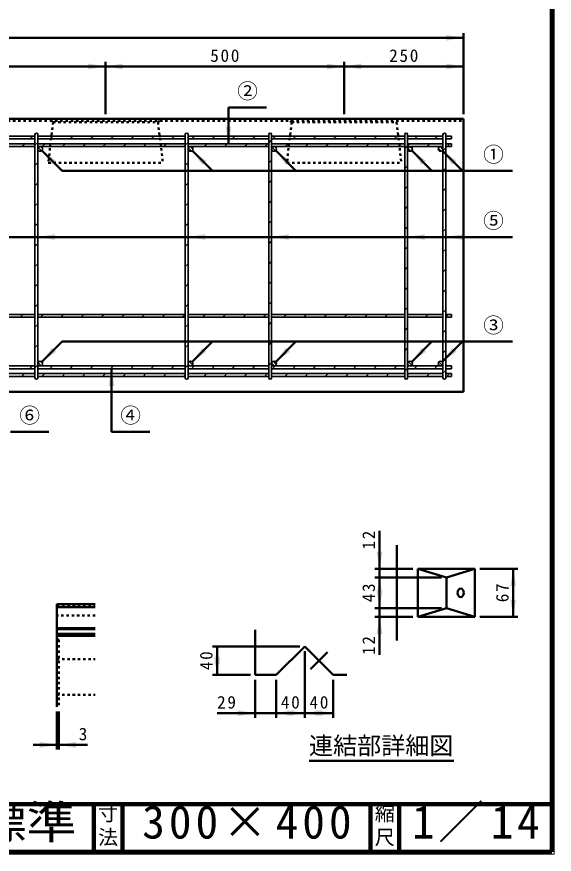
# Model space of a CAD drawing. Units: millimetres, scale not verified, with parts at other scales. Extents: x 100 to 4105, y 100 to 2870.
# Drawn here: x 2979 to 4105, y 100 to 1856 of the extents above; entities that cross this region are included whole.
import ezdxf
from ezdxf.enums import TextEntityAlignment as Align

# ---------------------------------------------------------------- set-up
doc = ezdxf.new("R2010")
doc.units = ezdxf.units.MM
doc.header["$LTSCALE"] = 5
doc.linetypes.add('USER1', pattern=[2.2, 1, -1.2])
doc.linetypes.add('USER2', pattern=[13.4, 10, -1.2, 1, -1.2])
doc.layers.add('V-nasSTD', color=7, linetype='Continuous', lineweight=35)
doc.styles.add('ＭＳ ゴシック', font='')
doc.styles.get('ＭＳ ゴシック').set_extended_font_data('MS Gothic')

msp = doc.modelspace()

# ---------------------------------------------------------------- hatches: boundary and pattern name
at = {"layer": 'V-nasSTD'}
for points in [[(3878.761, 1805.976), (3914.761, 1811.976), (3878.761, 1817.976)], [(3128.761, 1745.976), (3164.761, 1751.976), (3128.761, 1757.976)], [(3200.761, 1757.976), (3164.761, 1751.976), (3200.761, 1745.976)], [(3628.761, 1745.976), (3664.761, 1751.976), (3628.761, 1757.976)], [(3700.761, 1757.976), (3664.761, 1751.976), (3700.761, 1745.976)], [(3878.761, 1745.976), (3914.761, 1751.976), (3878.761, 1757.976)], [(3428.261, 1625.976), (3422.261, 1589.976), (3416.261, 1625.976)], [(3052.51, 1545.742), (3031.297, 1575.44), (3060.995, 1554.227)], [(3367.51, 1545.742), (3346.297, 1575.44), (3375.995, 1554.227)], [(3542.51, 1545.742), (3521.297, 1575.44), (3550.995, 1554.227)], [(3827.51, 1545.742), (3806.297, 1575.44), (3835.995, 1554.227)], [(3891.51, 1545.742), (3870.297, 1575.44), (3899.995, 1554.227)], [(3058.761, 1400.226), (3022.761, 1394.226), (3058.761, 1388.226)], [(3373.761, 1400.226), (3337.761, 1394.226), (3373.761, 1388.226)], [(3548.761, 1400.226), (3512.761, 1394.226), (3548.761, 1388.226)], [(3833.761, 1400.226), (3797.761, 1394.226), (3833.761, 1388.226)], [(3913.761, 1400.226), (3877.761, 1394.226), (3913.761, 1388.226)], [(3052.51, 1162.21), (3031.297, 1132.511), (3060.995, 1153.724)], [(3367.51, 1162.21), (3346.297, 1132.511), (3375.995, 1153.724)], [(3542.51, 1162.21), (3521.297, 1132.511), (3550.995, 1153.724)], [(3827.51, 1162.21), (3806.297, 1132.511), (3835.995, 1153.724)], [(3891.51, 1162.21), (3870.297, 1132.511), (3899.995, 1153.724)], [(3183.261, 1081.976), (3177.261, 1117.976), (3171.261, 1081.976)], [(3732.944, 734.502), (3738.944, 698.502), (3744.944, 734.502)], [(4024.944, 662.502), (4018.944, 698.502), (4012.944, 662.502)], [(3744.944, 644.502), (3738.944, 680.502), (3732.944, 644.502)], [(3732.944, 652.002), (3738.944, 616.002), (3744.944, 652.002)], [(4012.944, 634.002), (4018.944, 598.002), (4024.944, 634.002)], [(3744.944, 562.002), (3738.944, 598.002), (3732.944, 562.002)], [(3404.525, 499.929), (3398.525, 535.929), (3392.525, 499.929)], [(3392.525, 511.929), (3398.525, 475.929), (3404.525, 511.929)], [(3442.525, 389.929), (3478.525, 395.929), (3442.525, 401.929)], [(3558.025, 401.929), (3522.025, 395.929), (3558.025, 389.929)], [(3546.025, 389.929), (3582.025, 395.929), (3546.025, 401.929)], [(3618.025, 401.929), (3582.025, 395.929), (3618.025, 389.929)], [(3606.025, 389.929), (3642.025, 395.929), (3606.025, 401.929)], [(3026.836, 323.376), (3062.836, 329.376), (3026.836, 335.376)], [(3102.586, 335.376), (3066.586, 329.376), (3102.586, 323.376)]]:
    msp.add_hatch(color=256, dxfattribs=at).paths.add_polyline_path(points)

# ---------------------------------------------------------------- linework, layer by layer
at = {"layer": 'V-nasSTD', "lineweight": 100}
for p, q in [((4100, 105), (4100, 2865)), ((105, 205), (4100, 205)), ((3140, 205), (3140, 105)), ((3200, 205), (3200, 105)), ((3720, 205), (3720, 105)), ((3780, 205), (3780, 105)), ((105, 105), (4100, 105))]:
    msp.add_line(p, q, dxfattribs=at)
at = {"layer": 'V-nasSTD', "lineweight": 50}
for p, q in [((1914.761, 1811.976), (3914.761, 1811.976)), ((3914.761, 1651.976), (3914.761, 1821.976)), ((3164.761, 1651.976), (3164.761, 1761.976)), ((3664.761, 1651.976), (3664.761, 1761.976)), ((2664.761, 1751.976), (3164.761, 1751.976)), ((3164.761, 1751.976), (3664.761, 1751.976)), ((3664.761, 1751.976), (3914.761, 1751.976)), ((3422.261, 1665.976), (3422.261, 1589.976)), ((3422.261, 1665.976), (3502.261, 1665.976)), ((1914.761, 1641.976), (3914.761, 1641.976)), ((3914.761, 1641.976), (3914.761, 1069.976)), ((3073.723, 1533.014), (3031.297, 1575.44)), ((3388.723, 1533.014), (3346.297, 1575.44)), ((3563.723, 1533.014), (3521.297, 1575.44)), ((3848.723, 1533.014), (3806.297, 1575.44)), ((3912.723, 1533.014), (3870.297, 1575.44)), ((4017.761, 1533.014), (3073.723, 1533.014)), ((4017.761, 1394.226), (2914.761, 1394.226)), ((3073.723, 1174.938), (3031.297, 1132.511)), ((4017.761, 1174.938), (3073.723, 1174.938)), ((3388.723, 1174.938), (3346.297, 1132.511)), ((3563.723, 1174.938), (3521.297, 1132.511)), ((3848.723, 1174.938), (3806.297, 1132.511)), ((3912.723, 1174.938), (3870.297, 1132.511)), ((3177.261, 985.976), (3177.261, 1117.976)), ((1914.761, 1069.976), (3914.761, 1069.976)), ((2965.761, 985.976), (3045.761, 985.976)), ((3177.261, 985.976), (3257.261, 985.976)), ((3738.944, 778.502), (3738.944, 698.502)), ((3775.444, 748.252), (3775.444, 548.252)), ((3808.944, 698.502), (3728.944, 698.502)), ((3738.944, 680.502), (3738.944, 698.502)), ((3818.944, 698.502), (3818.944, 598.002)), ((3818.944, 698.502), (3938.944, 698.502)), ((3818.944, 698.502), (3878.944, 680.502)), ((3878.944, 680.502), (3938.944, 698.502)), ((3938.944, 698.502), (3938.944, 598.002)), ((3948.944, 698.502), (4028.944, 698.502)), ((4018.944, 598.002), (4018.944, 698.502)), ((3868.944, 680.502), (3728.944, 680.502)), ((3738.944, 616.002), (3738.944, 680.502)), ((3878.944, 680.502), (3878.944, 616.002)), ((3062.836, 624.376), (3142.836, 624.376)), ((3062.836, 624.376), (3062.836, 409.376)), ((3062.836, 618.126), (3142.836, 618.126)), ((3868.944, 616.002), (3728.944, 616.002)), ((3738.944, 598.002), (3738.944, 616.002)), ((3818.944, 598.002), (3878.944, 616.002)), ((3878.944, 616.002), (3938.944, 598.002)), ((3808.944, 598.002), (3728.944, 598.002)), ((3738.944, 518.002), (3738.944, 598.002)), ((3818.944, 598.002), (3938.944, 598.002)), ((3948.944, 598.002), (4028.944, 598.002)), ((3062.836, 574.395), (3142.836, 574.395)), ((3062.836, 571.876), (3142.836, 571.876)), ((3478.525, 570.929), (3478.525, 475.929)), ((3062.836, 561.876), (3142.836, 561.876)), ((3062.836, 557.678), (3142.836, 557.678)), ((3572.025, 535.929), (3388.525, 535.929)), ((3398.525, 475.929), (3398.525, 535.929)), ((3522.025, 475.929), (3582.025, 535.929)), ((3582.025, 535.929), (3642.025, 475.929)), ((3582.025, 525.929), (3582.025, 385.929)), ((3468.525, 475.929), (3388.525, 475.929)), ((3478.525, 475.929), (3522.025, 475.929)), ((3642.025, 475.929), (3670.025, 475.929)), ((3478.525, 465.929), (3478.525, 385.929)), ((3522.025, 465.929), (3522.025, 385.929)), ((3642.025, 465.929), (3642.025, 385.929)), ((3062.836, 399.376), (3062.836, 319.376)), ((3066.586, 399.376), (3066.586, 319.376)), ((3398.525, 395.929), (3478.525, 395.929)), ((3478.525, 395.929), (3522.025, 395.929)), ((3522.025, 395.929), (3582.025, 395.929)), ((3582.025, 395.929), (3642.025, 395.929)), ((3012.836, 329.376), (3062.836, 329.376)), ((3062.836, 329.376), (3066.586, 329.376)), ((3126.586, 329.376), (3066.586, 329.376)), ((3591.187, 295.686), (3894.595, 295.686))]:
    msp.add_line(p, q, dxfattribs=at)
at = {"layer": 'V-nasSTD', "linetype": 'USER1', "lineweight": 50}
for p, q in [((1914.761, 1637.976), (3914.761, 1637.976)), ((3054.761, 1634.976), (3044.761, 1549.976)), ((3054.761, 1634.976), (3051.761, 1637.976)), ((3054.761, 1634.976), (3274.761, 1634.976)), ((3274.761, 1634.976), (3277.761, 1637.976)), ((3274.761, 1634.976), (3284.761, 1549.976)), ((3554.761, 1634.976), (3544.761, 1549.976)), ((3554.761, 1634.976), (3551.761, 1637.976)), ((3554.761, 1634.976), (3774.761, 1634.976)), ((3774.761, 1634.976), (3777.761, 1637.976)), ((3774.761, 1634.976), (3784.761, 1549.976)), ((3044.761, 1549.976), (3284.761, 1549.976)), ((3544.761, 1549.976), (3784.761, 1549.976)), ((3062.836, 619.376), (3142.836, 619.376)), ((3142.836, 600.626), (3062.836, 600.626)), ((3066.586, 549.376), (3062.836, 551.876)), ((3066.586, 549.376), (3066.586, 409.376)), ((3062.836, 521.876), (3066.586, 524.376)), ((3062.836, 509.376), (3142.836, 509.376)), ((3062.836, 434.376), (3142.836, 434.376))]:
    msp.add_line(p, q, dxfattribs=at)
at = {"layer": 'V-nasSTD'}
for p, q in [((2914.761, 1605.976), (3016.761, 1605.976)), ((2914.761, 1599.976), (3016.761, 1599.976)), ((3006.047, 1599.976), (3012.047, 1605.976)), ((3016.761, 1608.976), (3016.761, 1098.976)), ((3022.761, 1608.976), (3022.761, 1098.976)), ((3022.761, 1605.976), (3331.761, 1605.976)), ((3022.761, 1599.976), (3331.761, 1599.976)), ((3048.473, 1599.976), (3054.473, 1605.976)), ((3090.9, 1599.976), (3096.9, 1605.976)), ((3133.326, 1599.976), (3139.326, 1605.976)), ((3175.753, 1599.976), (3181.753, 1605.976)), ((3218.179, 1599.976), (3224.179, 1605.976)), ((3260.605, 1599.976), (3266.605, 1605.976)), ((3303.032, 1599.976), (3309.032, 1605.976)), ((3331.761, 1608.976), (3331.761, 1098.976)), ((3337.761, 1608.976), (3337.761, 1098.976)), ((3337.761, 1605.976), (3506.761, 1605.976)), ((3337.761, 1599.976), (3506.761, 1599.976)), ((3345.458, 1599.976), (3351.458, 1605.976)), ((3387.885, 1599.976), (3393.885, 1605.976)), ((3430.311, 1599.976), (3436.311, 1605.976)), ((3472.738, 1599.976), (3478.738, 1605.976)), ((3506.761, 1608.976), (3506.761, 1098.976)), ((3512.761, 1608.976), (3512.761, 1098.976)), ((3512.761, 1605.976), (3791.761, 1605.976)), ((3512.761, 1599.976), (3791.761, 1599.976)), ((3521.164, 1605.976), (3515.164, 1599.976)), ((3563.59, 1605.976), (3557.59, 1599.976)), ((3600.017, 1599.976), (3606.017, 1605.976)), ((3642.443, 1599.976), (3648.443, 1605.976)), ((3684.87, 1599.976), (3690.87, 1605.976)), ((3727.296, 1599.976), (3733.296, 1605.976)), ((3769.722, 1599.976), (3775.722, 1605.976)), ((3791.761, 1608.976), (3791.761, 1098.976)), ((3797.761, 1608.976), (3797.761, 1098.976)), ((3797.761, 1605.976), (3871.761, 1605.976)), ((3797.761, 1599.976), (3871.761, 1599.976)), ((3812.149, 1599.976), (3818.149, 1605.976)), ((3854.575, 1599.976), (3860.575, 1605.976)), ((3871.761, 1608.976), (3871.761, 1098.976)), ((3877.761, 1608.976), (3877.761, 1098.976)), ((3877.761, 1605.976), (3889.761, 1605.976)), ((3877.761, 1599.976), (3889.761, 1599.976)), ((3889.761, 1605.976), (3889.761, 1599.976)), ((2914.761, 1589.976), (3016.761, 1589.976)), ((3016.761, 1583.976), (2914.761, 1583.976)), ((2989.547, 1583.976), (2995.547, 1589.976)), ((3022.761, 1592.779), (3016.761, 1586.779)), ((3022.761, 1589.976), (3331.761, 1589.976)), ((3331.761, 1583.976), (3022.761, 1583.976)), ((3023.849, 1582.089), (3030.875, 1575.063)), ((3029.265, 1583.744), (3032.53, 1580.48)), ((3037.973, 1589.976), (3031.973, 1583.976)), ((3074.4, 1583.976), (3080.4, 1589.976)), ((3116.826, 1583.976), (3122.826, 1589.976)), ((3159.253, 1583.976), (3165.253, 1589.976)), ((3201.679, 1583.976), (3207.679, 1589.976)), ((3244.105, 1583.976), (3250.105, 1589.976)), ((3286.532, 1583.976), (3292.532, 1589.976)), ((3328.958, 1583.976), (3331.761, 1586.779)), ((3337.761, 1592.779), (3331.761, 1586.779)), ((3337.761, 1589.976), (3506.761, 1589.976)), ((3506.761, 1583.976), (3337.761, 1583.976)), ((3338.19, 1581.002), (3344.787, 1574.405)), ((3342.308, 1583.955), (3347.741, 1578.523)), ((3371.385, 1583.976), (3377.385, 1589.976)), ((3413.811, 1583.976), (3419.811, 1589.976)), ((3456.238, 1583.976), (3462.238, 1589.976)), ((3498.664, 1583.976), (3504.664, 1589.976)), ((3512.761, 1598.073), (3506.761, 1592.073)), ((3512.761, 1589.976), (3791.761, 1589.976)), ((3791.761, 1583.976), (3512.761, 1583.976)), ((3513.863, 1582.106), (3520.892, 1575.077)), ((3519.31, 1583.73), (3522.515, 1580.525)), ((3541.09, 1583.976), (3547.09, 1589.976)), ((3583.517, 1583.976), (3589.517, 1589.976)), ((3625.943, 1583.976), (3631.943, 1589.976)), ((3668.37, 1583.976), (3674.37, 1589.976)), ((3710.796, 1583.976), (3716.796, 1589.976)), ((3753.222, 1583.976), (3759.222, 1589.976)), ((3797.761, 1586.088), (3791.761, 1580.088)), ((3871.761, 1589.976), (3797.761, 1589.976)), ((3801.649, 1589.976), (3797.761, 1586.088)), ((3871.761, 1583.976), (3797.761, 1583.976)), ((3798.08, 1580.732), (3804.517, 1574.294)), ((3801.97, 1583.913), (3807.698, 1578.184)), ((3838.075, 1583.976), (3844.075, 1589.976)), ((3865.668, 1583.855), (3871.64, 1577.882)), ((3877.761, 1581.235), (3871.761, 1575.235)), ((3877.761, 1589.976), (3889.761, 1589.976)), ((3877.761, 1583.976), (3889.761, 1583.976)), ((3880.502, 1583.976), (3886.502, 1589.976)), ((3889.761, 1589.976), (3889.761, 1583.976)), ((3861.988, 1580.463), (3868.249, 1574.202)), ((3022.761, 1550.352), (3016.761, 1544.352)), ((3337.761, 1550.352), (3331.761, 1544.352)), ((3512.761, 1555.647), (3506.761, 1549.647)), ((3797.761, 1543.662), (3791.761, 1537.662)), ((3877.761, 1538.809), (3871.761, 1532.809)), ((3512.761, 1513.22), (3506.761, 1507.22)), ((3022.761, 1507.926), (3016.761, 1501.926)), ((3337.761, 1507.926), (3331.761, 1501.926)), ((3797.761, 1501.235), (3791.761, 1495.235)), ((3877.761, 1496.383), (3871.761, 1490.383)), ((3022.761, 1465.499), (3016.761, 1459.499)), ((3337.761, 1465.499), (3331.761, 1459.499)), ((3512.761, 1470.794), (3506.761, 1464.794)), ((3797.761, 1458.809), (3791.761, 1452.809)), ((3877.761, 1453.956), (3871.761, 1447.956)), ((3022.761, 1423.073), (3016.761, 1417.073)), ((3337.761, 1423.073), (3331.761, 1417.073)), ((3512.761, 1428.367), (3506.761, 1422.367)), ((3797.761, 1416.383), (3791.761, 1410.383)), ((3877.761, 1411.53), (3871.761, 1405.53)), ((3022.761, 1380.647), (3016.761, 1374.647)), ((3337.761, 1380.647), (3331.761, 1374.647)), ((3512.761, 1385.941), (3506.761, 1379.941)), ((3797.761, 1373.956), (3791.761, 1367.956)), ((3871.761, 1363.103), (3877.761, 1369.103)), ((3022.761, 1338.22), (3016.761, 1332.22)), ((3337.761, 1338.22), (3331.761, 1332.22)), ((3512.761, 1343.515), (3506.761, 1337.515)), ((3797.761, 1331.53), (3791.761, 1325.53)), ((3877.761, 1326.677), (3871.761, 1320.677)), ((3512.761, 1301.088), (3506.761, 1295.088)), ((3022.761, 1295.794), (3016.761, 1289.794)), ((3337.761, 1295.794), (3331.761, 1289.794)), ((3797.761, 1289.103), (3791.761, 1283.103)), ((3871.761, 1278.25), (3877.761, 1284.25)), ((3022.761, 1253.367), (3016.761, 1247.367)), ((3337.761, 1253.367), (3331.761, 1247.367)), ((3512.761, 1258.662), (3506.761, 1252.662)), ((2914.761, 1231.976), (3016.761, 1231.976)), ((2986.105, 1225.976), (2992.105, 1231.976)), ((3022.761, 1231.976), (3331.761, 1231.976)), ((3034.532, 1231.976), (3028.532, 1225.976)), ((3070.958, 1225.976), (3076.958, 1231.976)), ((3113.385, 1225.976), (3119.385, 1231.976)), ((3155.811, 1225.976), (3161.811, 1231.976)), ((3198.238, 1225.976), (3204.238, 1231.976)), ((3240.664, 1225.976), (3246.664, 1231.976)), ((3283.09, 1225.976), (3287.873, 1230.759)), ((3289.09, 1231.976), (3287.873, 1230.759)), ((3325.517, 1225.976), (3331.517, 1231.976)), ((3337.761, 1231.976), (3506.761, 1231.976)), ((3367.943, 1225.976), (3373.943, 1231.976)), ((3410.37, 1225.976), (3416.37, 1231.976)), ((3452.796, 1225.976), (3458.796, 1231.976)), ((3495.222, 1225.976), (3501.222, 1231.976)), ((3512.761, 1231.976), (3791.761, 1231.976)), ((3543.649, 1231.976), (3537.649, 1225.976)), ((3580.075, 1225.976), (3586.075, 1231.976)), ((3622.502, 1225.976), (3628.502, 1231.976)), ((3664.928, 1225.976), (3670.928, 1231.976)), ((3707.354, 1225.976), (3713.354, 1231.976)), ((3749.781, 1225.976), (3755.781, 1231.976)), ((3797.761, 1246.677), (3791.761, 1240.677)), ((3797.761, 1231.976), (3871.761, 1231.976)), ((3797.761, 1231.53), (3798.207, 1231.976)), ((3834.634, 1225.976), (3840.634, 1231.976)), ((3877.761, 1241.824), (3871.761, 1235.824)), ((3877.761, 1231.976), (3889.761, 1231.976)), ((3877.761, 1226.677), (3883.06, 1231.976)), ((3889.761, 1231.976), (3889.761, 1225.976)), ((2914.761, 1225.976), (3016.761, 1225.976)), ((3022.761, 1225.976), (3331.761, 1225.976)), ((3337.761, 1225.976), (3506.761, 1225.976)), ((3512.761, 1216.235), (3506.761, 1210.235)), ((3512.761, 1225.976), (3791.761, 1225.976)), ((3797.761, 1225.976), (3871.761, 1225.976)), ((3877.761, 1225.976), (3889.761, 1225.976)), ((3022.761, 1210.941), (3016.761, 1204.941)), ((3337.761, 1210.941), (3331.761, 1204.941)), ((3797.761, 1204.25), (3791.761, 1198.25)), ((3871.761, 1193.398), (3877.761, 1199.398)), ((3022.761, 1168.515), (3016.761, 1162.515)), ((3337.761, 1168.515), (3331.761, 1162.515)), ((3512.761, 1173.809), (3506.761, 1167.809)), ((3797.761, 1161.824), (3791.761, 1155.824)), ((3877.761, 1156.971), (3871.761, 1150.971)), ((2914.761, 1123.976), (3016.761, 1123.976)), ((3005.385, 1117.976), (3011.385, 1123.976)), ((3022.761, 1126.088), (3016.761, 1120.088)), ((3022.761, 1123.976), (3331.761, 1123.976)), ((3023.293, 1131.219), (3030.005, 1124.507)), ((3027.609, 1133.973), (3032.759, 1128.824)), ((3047.811, 1117.976), (3053.811, 1123.976)), ((3090.238, 1117.976), (3096.238, 1123.976)), ((3132.664, 1117.976), (3138.664, 1123.976)), ((3175.09, 1117.976), (3181.09, 1123.976)), ((3217.517, 1117.976), (3223.517, 1123.976)), ((3259.943, 1117.976), (3265.943, 1123.976)), ((3302.37, 1117.976), (3308.37, 1123.976)), ((3337.761, 1126.088), (3331.761, 1120.088)), ((3337.761, 1123.976), (3506.761, 1123.976)), ((3337.922, 1127.716), (3341.502, 1124.137)), ((3339.746, 1132.964), (3346.75, 1125.96)), ((3344.796, 1117.976), (3350.796, 1123.976)), ((3387.222, 1117.976), (3393.222, 1123.976)), ((3429.649, 1117.976), (3435.649, 1123.976)), ((3472.075, 1117.976), (3478.075, 1123.976)), ((3512.761, 1131.383), (3506.761, 1125.383)), ((3512.761, 1123.976), (3791.761, 1123.976)), ((3512.802, 1129.613), (3518.399, 1124.017)), ((3514.502, 1117.976), (3520.502, 1123.976)), ((3515.879, 1133.608), (3522.393, 1127.093)), ((3556.928, 1117.976), (3562.928, 1123.976)), ((3599.354, 1117.976), (3605.354, 1123.976)), ((3641.781, 1117.976), (3647.781, 1123.976)), ((3684.207, 1117.976), (3690.207, 1123.976)), ((3726.634, 1117.976), (3732.634, 1123.976)), ((3769.06, 1117.976), (3775.06, 1123.976)), ((3871.761, 1123.976), (3797.761, 1123.976)), ((3798.105, 1127.153), (3800.938, 1124.32)), ((3799.534, 1132.795), (3806.58, 1125.749)), ((3811.486, 1117.976), (3817.486, 1123.976)), ((3853.913, 1117.976), (3859.913, 1123.976)), ((3862.444, 1126.454), (3864.24, 1124.658)), ((3863.344, 1132.625), (3870.411, 1125.558)), ((3877.761, 1123.976), (3889.761, 1123.976)), ((3889.761, 1123.976), (3889.761, 1117.976)), ((3016.761, 1117.976), (2914.761, 1117.976)), ((2914.761, 1107.976), (3016.761, 1107.976)), ((2988.885, 1101.976), (2994.885, 1107.976)), ((3331.761, 1117.976), (3022.761, 1117.976)), ((3022.761, 1107.976), (3331.761, 1107.976)), ((3037.311, 1107.976), (3031.311, 1101.976)), ((3073.738, 1101.976), (3079.738, 1107.976)), ((3116.164, 1101.976), (3122.164, 1107.976)), ((3158.59, 1101.976), (3164.59, 1107.976)), ((3201.017, 1101.976), (3207.017, 1107.976)), ((3243.443, 1101.976), (3249.443, 1107.976)), ((3285.87, 1101.976), (3291.87, 1107.976)), ((3506.761, 1117.976), (3337.761, 1117.976)), ((3337.761, 1107.976), (3506.761, 1107.976)), ((3376.722, 1107.976), (3370.722, 1101.976)), ((3419.149, 1107.976), (3413.149, 1101.976)), ((3455.575, 1101.976), (3461.575, 1107.976)), ((3498.002, 1101.976), (3504.002, 1107.976)), ((3791.761, 1117.976), (3512.761, 1117.976)), ((3512.761, 1107.976), (3791.761, 1107.976)), ((3540.428, 1101.976), (3546.428, 1107.976)), ((3582.854, 1101.976), (3588.854, 1107.976)), ((3625.281, 1101.976), (3631.281, 1107.976)), ((3667.707, 1101.976), (3673.707, 1107.976)), ((3710.134, 1101.976), (3716.134, 1107.976)), ((3752.56, 1101.976), (3758.56, 1107.976)), ((3797.761, 1119.398), (3791.761, 1113.398)), ((3871.761, 1117.976), (3797.761, 1117.976)), ((3797.761, 1107.976), (3871.761, 1107.976)), ((3797.761, 1104.751), (3800.986, 1107.976)), ((3837.413, 1101.976), (3843.413, 1107.976)), ((3871.761, 1108.545), (3877.761, 1114.545)), ((3877.761, 1117.976), (3889.761, 1117.976)), ((3877.761, 1107.976), (3889.761, 1107.976)), ((3879.839, 1101.976), (3885.839, 1107.976)), ((3889.761, 1107.976), (3889.761, 1101.976)), ((2914.761, 1101.976), (3016.761, 1101.976)), ((3022.761, 1101.976), (3331.761, 1101.976)), ((3328.296, 1101.976), (3331.761, 1105.441)), ((3337.761, 1101.976), (3506.761, 1101.976)), ((3512.761, 1101.976), (3791.761, 1101.976)), ((3797.761, 1101.976), (3871.761, 1101.976)), ((3877.761, 1101.976), (3889.761, 1101.976))]:
    msp.add_line(p, q, dxfattribs=at)
at = {"layer": 'V-nasSTD', "linetype": 'USER2', "lineweight": 50}
msp.add_line((3594.347, 488.252), (3629.703, 523.607), dxfattribs=at)
at = {"layer": 'V-nasSTD', "lineweight": 13}
msp.add_lwpolyline([(100, 100), (100, 2870), (4105, 2870), (4105, 100)], close=True, dxfattribs=at)
at = {"layer": 'V-nasSTD'}
for centre in [(3027.761, 1578.976), (3342.761, 1578.976), (3517.761, 1578.976), (3802.761, 1578.976), (3866.761, 1578.976), (3027.761, 1128.976), (3342.761, 1128.976), (3517.761, 1128.976), (3802.761, 1128.976), (3866.761, 1128.976)]:
    msp.add_circle(centre, 5, dxfattribs=at)
for centre, start, end in [((3019.761, 1608.976), 0, 180), ((3334.761, 1608.976), 0, 180), ((3509.761, 1608.976), 0, 180), ((3794.761, 1608.976), 0, 180), ((3874.761, 1608.976), 0, 180), ((3019.761, 1098.976), 180, 0), ((3334.761, 1098.976), 180, 0), ((3509.761, 1098.976), 180, 0), ((3794.761, 1098.976), 180, 0), ((3874.761, 1098.976), 180, 0)]:
    msp.add_arc(centre, 3, start, end, dxfattribs=at)
at = {"layer": 'V-nasSTD', "lineweight": 50}
msp.add_ellipse((3908.944, 648.252), major_axis=(0, 9), ratio=0.707107, dxfattribs=at)

# ---------------------------------------------------------------- texts
at = {"layer": 'V-nasSTD', "style": 'ＭＳ ゴシック'}
for s, height, p in [('②', 31.67, (3440.661, 1716.176)), ('①', 31.67, (3956.161, 1583.214)), ('⑤', 31.67, (3956.161, 1444.426)), ('③', 31.67, (3956.161, 1225.138)), ('⑥', 31.67, (2984.161, 1036.176)), ('④', 31.67, (3195.661, 1036.176)), ('3', 26.39, (3108.586, 365.376)), ('連結部詳細図', 36.95, (3591.187, 346.086)), ('寸', 30.79, (3148.982, 200.999)), ('縮', 30.79, (3728.982, 200.999)), ('法', 30.79, (3148.976, 151.01)), ('尺', 30.79, (3728.976, 151.01))]:
    msp.add_text(s, height=height, dxfattribs=at).set_placement(p, align=Align.TOP_LEFT)
at = {"layer": 'V-nasSTD', "style": 'ＭＳ ゴシック', "width": 1.1}
msp.add_text('ユニロードⅡ Ｌ標準', height=69.65, dxfattribs=at).set_placement((2111, 202.47), align=Align.TOP_LEFT)
at = {"layer": 'V-nasSTD', "attachment_point": 1, "style": 'ＭＳ ゴシック'}
for s, insert, char_height in [('\\T1.2;500', (3384.161, 1787.976), 26.39), ('\\T1.2;250', (3759.161, 1787.976), 26.39), ('\\T1.2;29', (3398.525, 431.929), 26.39), ('\\T1.2;40', (3532.225, 431.929), 26.39), ('\\T1.2;40', (3592.225, 431.929), 26.39), ('\\T1.16;1／14', (3807.033, 202.582), 69.65), ('\\T1.18;300×400', (3241.581, 202.508), 69.65)]:
    msp.add_mtext(s, dxfattribs=dict(at, insert=insert, char_height=char_height))
at = {"layer": 'V-nasSTD', "char_height": 26.39, "attachment_point": 1, "rotation": 90, "style": 'ＭＳ ゴシック'}
for s, insert in [('\\T1.2;12', (3702.944, 738.902)), ('\\T1.2;43', (3702.944, 628.452)), ('\\T1.2;67', (3982.944, 628.452)), ('\\T1.2;12', (3702.944, 518.002)), ('\\T1.2;40', (3362.525, 486.129))]:
    msp.add_mtext(s, dxfattribs=dict(at, insert=insert))

doc.saveas('drawing.dxf')
